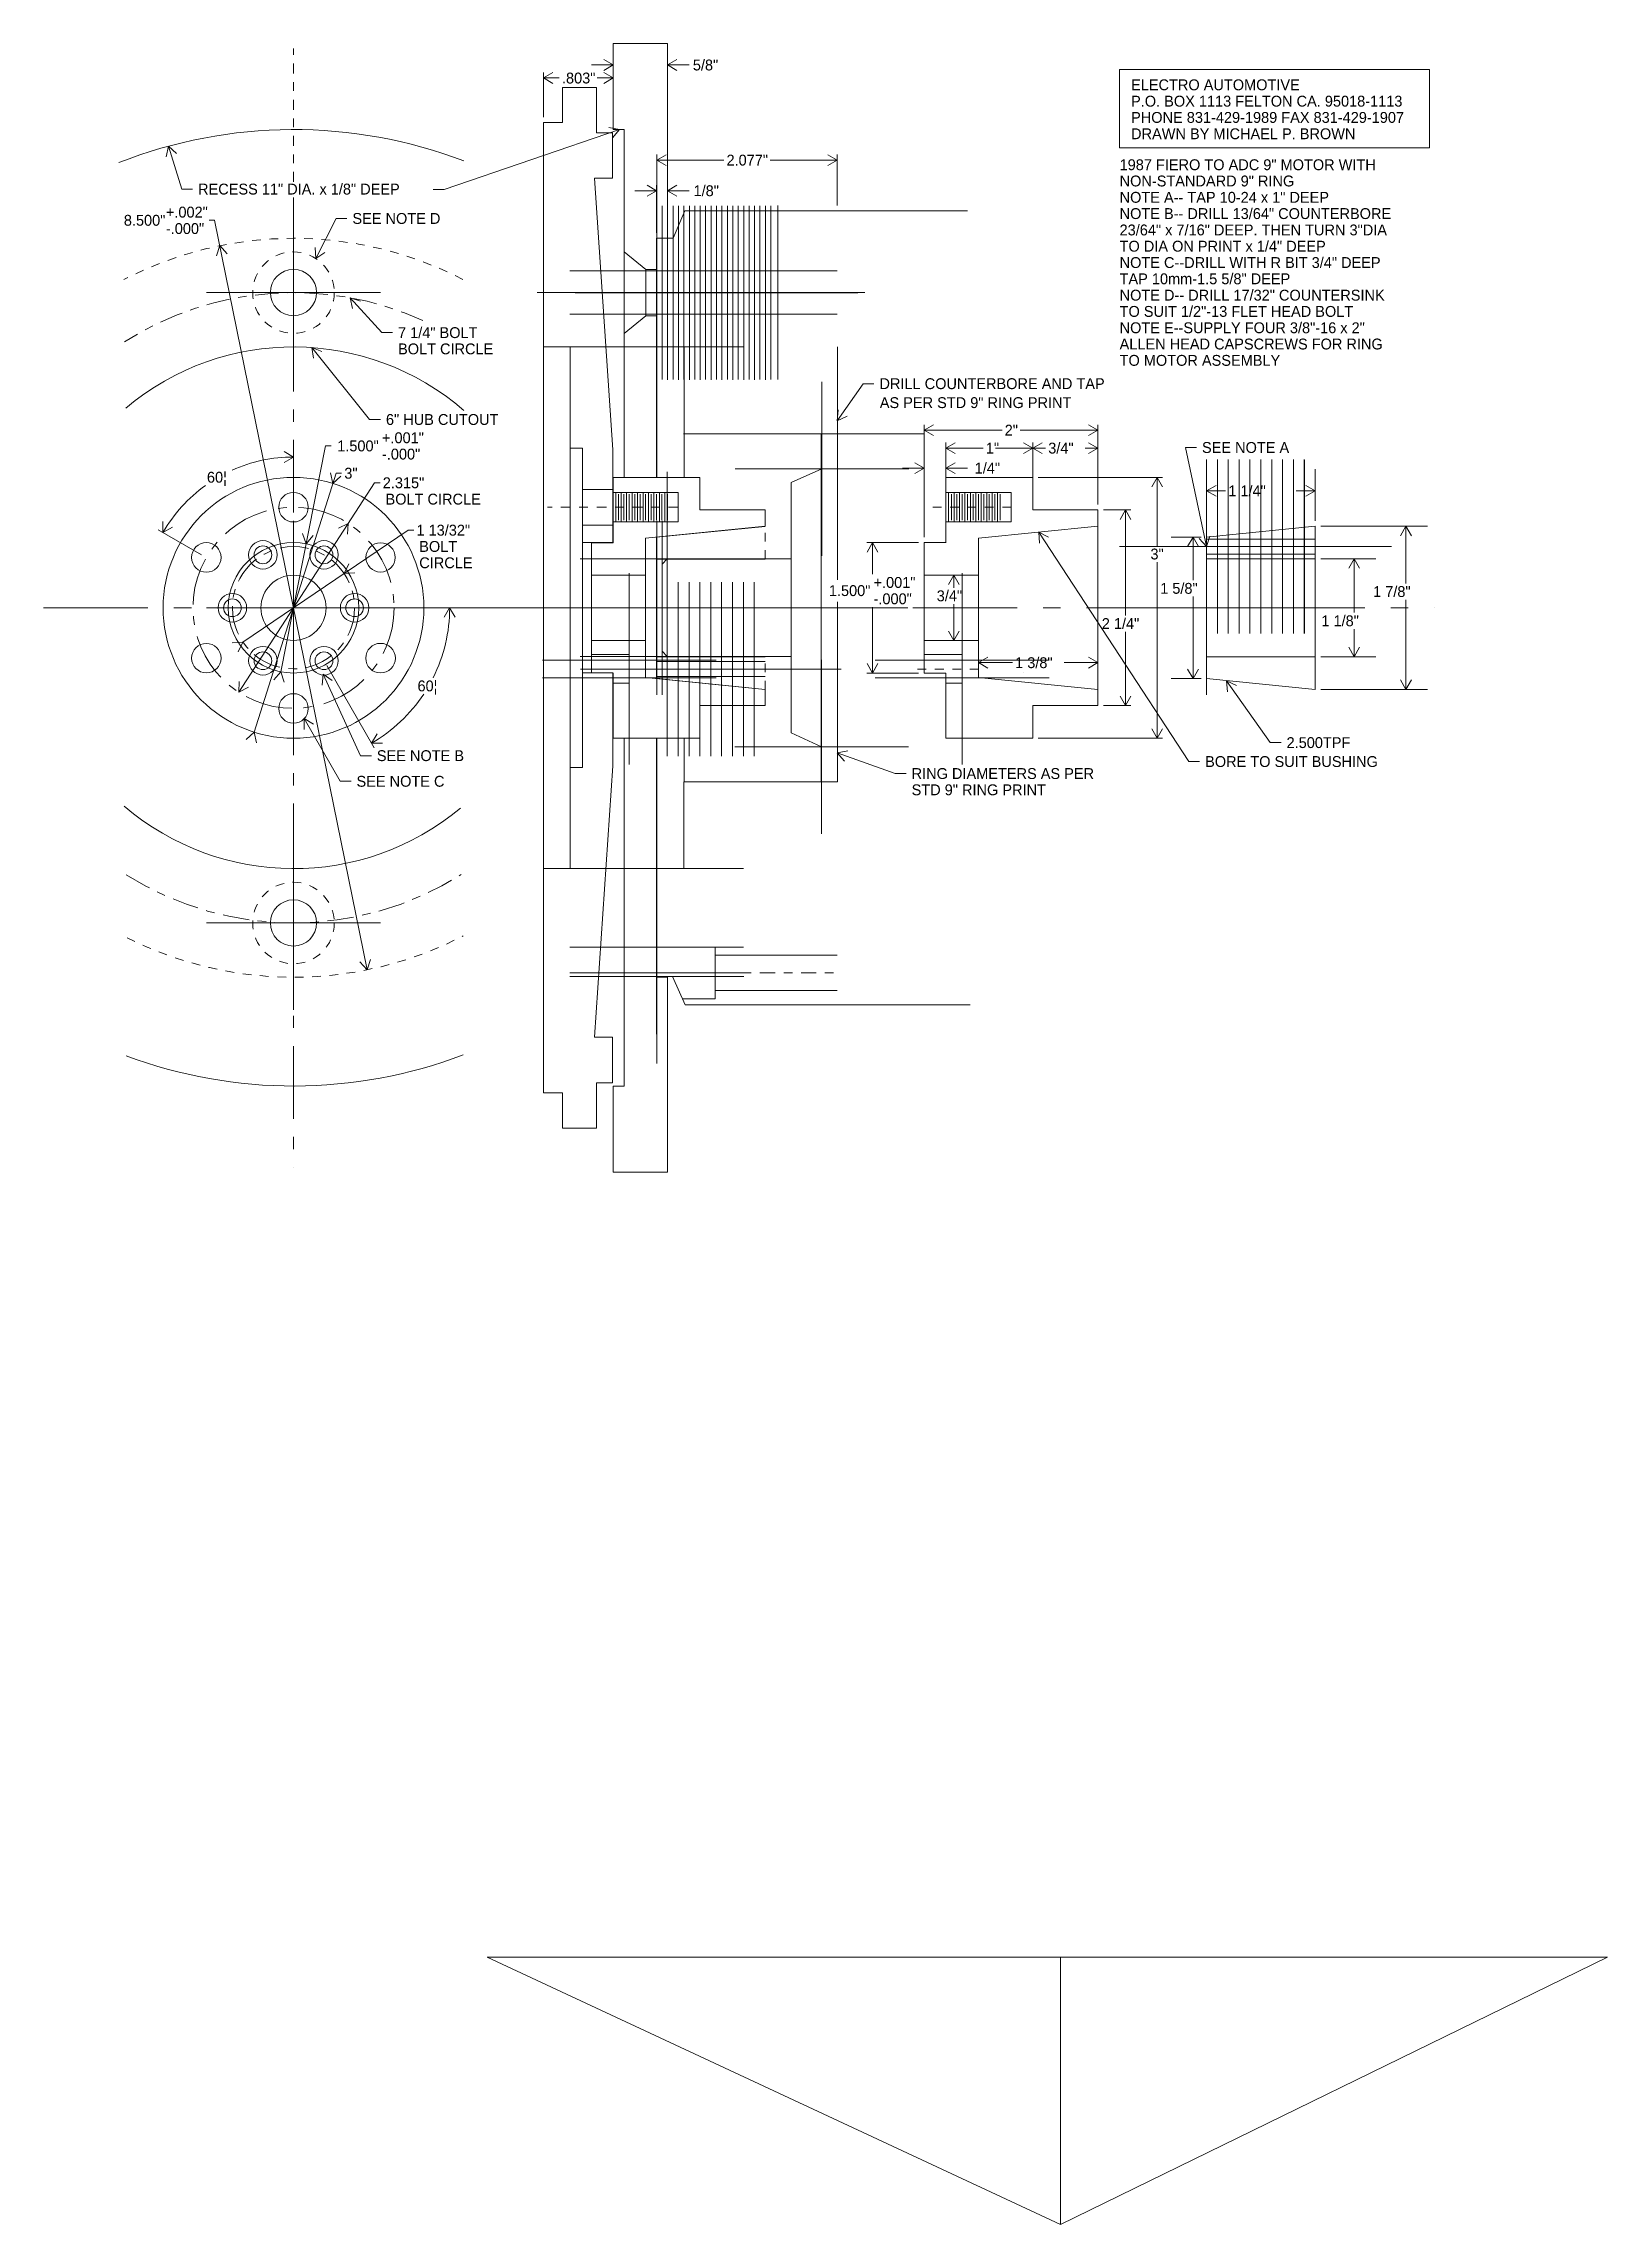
# Model space of a CAD drawing. Header units: inches. Extents: x 6.6 to 24.6, y -4.3 to 20.8.
import ezdxf

# ---------------------------------------------------------------- set-up
doc = ezdxf.new("R2010")
doc.units = ezdxf.units.IN
doc.header["$MEASUREMENT"] = 0
doc.header["$PDMODE"] = 2
doc.header["$PDSIZE"] = -2
doc.linetypes.add('GC   6', pattern=[0.5, 0.3, -0.075, 0.05, -0.075])
doc.linetypes.add('GC   9', pattern=[0.05, 0, -0.05])
for name, color, linetype in [('ADCMOTOR', 7, 'Continuous'), ('BUSHING', 7, 'Continuous'), ('CALCS', 7, 'Continuous'), ('CNTRLINE', 7, 'Continuous'), ('DIMEN', 7, 'Continuous'), ('HUB', 7, 'Continuous'), ('PARTS', 7, 'Continuous'), ('PLATE', 7, 'Continuous'), ('RING', 7, 'Continuous')]:
    doc.layers.add(name, color=color, linetype=linetype)
doc.styles.add('ENGINEER', font='ENGINEER.SHX', dxfattribs={"height": 0.2})

msp = doc.modelspace()

# ---------------------------------------------------------------- linework, layer by layer
at = {"layer": 'ADCMOTOR', "color": 93, "linetype": 'Continuous', "lineweight": 18}
for p, q in [((15.756, 18.894), (17.255, 18.894)), ((15.761, 16.329), (15.57, 16.329)), ((15.57, 16.329), (15.57, 12.329)), ((15.228, 15.769), (15.58, 15.928)), ((15.228, 14.329), (15.228, 15.769)), ((13.74, 14.829), (13.8, 14.893)), ((13.74, 14.329), (13.74, 14.829)), ((13.8, 14.893), (15.228, 14.893)), ((13.8, 14.33), (13.8, 14.893)), ((13.74, 14.329), (13.74, 13.829)), ((13.8, 14.33), (13.8, 13.768)), ((15.228, 14.329), (15.228, 12.889)), ((13.8, 13.768), (13.74, 13.829)), ((13.8, 13.768), (15.228, 13.768)), ((15.228, 12.889), (15.577, 12.73)), ((15.761, 12.329), (15.57, 12.329)), ((15.756, 9.764), (17.286, 9.764))]:
    msp.add_line(p, q, dxfattribs=at)
for p in [(15.761, 16.329), (15.58, 15.928), (13.8, 14.893), (13.74, 14.329), (13.74, 14.329), (13.74, 14.329), (13.8, 14.33), (15.228, 14.329), (15.228, 14.329), (15.228, 14.329), (15.57, 14.329), (15.57, 14.329), (13.8, 13.768), (15.577, 12.73)]:
    msp.add_point(p, dxfattribs=at)
at = {"layer": 'BUSHING', "color": 93, "linetype": 'Continuous', "lineweight": 18}
for p, q in [((20.006, 15.204), (20.006, 15.924)), ((21.256, 15.329), (21.256, 15.924)), ((20.006, 15.674), (20.115, 15.736)), ((20.006, 15.674), (20.115, 15.611)), ((20.006, 15.674), (20.225, 15.674)), ((21.038, 15.674), (21.256, 15.674)), ((21.256, 15.674), (21.148, 15.736)), ((21.256, 15.674), (21.148, 15.611)), ((13.677, 15.14), (14.927, 15.265)), ((13.677, 13.515), (13.677, 15.14)), ((19.944, 15.141), (19.6, 15.141)), ((19.85, 15.141), (19.787, 15.033)), ((19.85, 15.141), (19.912, 15.033)), ((19.85, 14.647), (19.85, 15.141)), ((20.006, 15.141), (21.256, 15.266)), ((20.006, 14.66), (20.006, 15.141)), ((20.006, 15.118), (21.256, 15.118)), ((21.256, 14.329), (21.256, 15.266)), ((21.319, 15.266), (22.549, 15.266)), ((22.299, 15.266), (22.237, 15.158)), ((22.299, 15.266), (22.362, 15.158)), ((22.299, 14.61), (22.299, 15.266)), ((13.679, 14.89), (14.927, 14.89)), ((20.006, 14.946), (21.256, 14.946)), ((20.006, 14.891), (21.256, 14.891)), ((21.319, 14.891), (21.954, 14.891)), ((21.704, 14.891), (21.641, 14.783)), ((21.704, 14.891), (21.766, 14.783)), ((21.704, 14.274), (21.704, 14.891)), ((19.85, 13.516), (19.85, 14.459)), ((20.006, 14.41), (20.006, 14.329)), ((20.006, 14.329), (20.006, 13.516)), ((21.256, 14.329), (21.256, 13.391)), ((22.299, 13.391), (22.299, 14.421)), ((21.704, 13.766), (21.704, 14.085)), ((21.704, 13.766), (21.641, 13.875)), ((21.704, 13.766), (21.766, 13.875)), ((13.677, 13.765), (14.927, 13.765)), ((13.677, 13.71), (14.927, 13.71)), ((19.85, 13.516), (19.787, 13.625)), ((19.85, 13.516), (19.912, 13.625)), ((20.009, 13.766), (21.256, 13.766)), ((21.319, 13.766), (21.954, 13.766)), ((13.677, 13.538), (14.927, 13.538)), ((13.677, 13.515), (14.927, 13.39)), ((19.944, 13.516), (19.6, 13.516)), ((20.006, 13.516), (21.256, 13.391)), ((20.236, 13.488), (20.35, 13.436)), ((20.236, 13.488), (20.248, 13.364)), ((20.236, 13.488), (20.739, 12.779)), ((21.319, 13.391), (22.549, 13.391)), ((22.299, 13.391), (22.237, 13.5)), ((22.299, 13.391), (22.362, 13.5)), ((20.739, 12.779), (20.864, 12.779))]:
    msp.add_line(p, q, dxfattribs=at)
at = {"layer": 'BUSHING', "color": 93, "linetype": 'GC   6', "lineweight": 18, "ltscale": 0.093752}
for p, q in [((14.927, 14.89), (14.927, 15.265)), ((14.927, 13.39), (14.927, 13.765))]:
    msp.add_line(p, q, dxfattribs=at)
at = {"layer": 'BUSHING', "color": 93, "linetype": 'GC   6', "lineweight": 18, "ltscale": 0.013675}
for p, q in [((20.13, 15.033), (20.13, 15.088)), ((20.38, 15.033), (20.38, 15.088)), ((20.63, 15.033), (20.63, 15.088)), ((20.88, 15.033), (20.88, 15.088)), ((21.13, 15.033), (21.13, 15.088)), ((20.13, 15.033), (20.13, 14.978)), ((20.38, 15.033), (20.38, 14.978)), ((20.63, 15.033), (20.63, 14.978)), ((20.88, 15.033), (20.88, 14.978)), ((21.13, 15.033), (21.13, 14.978)), ((13.801, 13.623), (13.801, 13.678)), ((13.801, 13.623), (13.801, 13.568)), ((14.051, 13.623), (14.051, 13.678)), ((14.051, 13.623), (14.051, 13.568)), ((14.301, 13.623), (14.301, 13.678)), ((14.301, 13.623), (14.301, 13.568)), ((14.551, 13.623), (14.551, 13.678)), ((14.551, 13.623), (14.551, 13.568)), ((14.801, 13.623), (14.801, 13.678)), ((14.801, 13.623), (14.801, 13.568))]:
    msp.add_line(p, q, dxfattribs=at)
at = {"layer": 'BUSHING', "color": 93, "linetype": 'GC   6', "lineweight": 18, "ltscale": 0.021596}
for p, q in [((20.255, 15.033), (20.255, 15.119)), ((20.505, 15.033), (20.505, 15.119)), ((20.755, 15.033), (20.755, 15.119)), ((21.005, 15.033), (21.005, 15.119)), ((20.255, 15.033), (20.255, 14.947)), ((20.505, 15.033), (20.505, 14.947)), ((20.755, 15.033), (20.755, 14.947)), ((21.005, 15.033), (21.005, 14.947)), ((13.926, 13.623), (13.926, 13.709)), ((14.176, 13.623), (14.176, 13.709)), ((14.426, 13.623), (14.426, 13.709)), ((14.676, 13.623), (14.676, 13.709))]:
    msp.add_line(p, q, dxfattribs=at)
at = {"layer": 'BUSHING', "color": 93, "linetype": 'GC   6', "lineweight": 18, "ltscale": 0.312785}
msp.add_line((20.005, 15.033), (21.256, 15.033), dxfattribs=at)
at = {"layer": 'BUSHING', "color": 93, "linetype": 'GC   6', "lineweight": 18, "ltscale": 0.03125}
msp.add_line((13.677, 13.623), (13.552, 13.623), dxfattribs=at)
at = {"layer": 'BUSHING', "color": 93, "linetype": 'GC   6', "lineweight": 18, "ltscale": 0.3125}
msp.add_line((14.927, 13.623), (13.677, 13.623), dxfattribs=at)
at = {"layer": 'BUSHING', "color": 93, "linetype": 'GC   6', "lineweight": 18, "ltscale": 0.021597}
for p, q in [((13.926, 13.623), (13.926, 13.537)), ((14.176, 13.623), (14.176, 13.537)), ((14.426, 13.623), (14.426, 13.537)), ((14.676, 13.623), (14.676, 13.537))]:
    msp.add_line(p, q, dxfattribs=at)
at = {"layer": 'BUSHING', "color": 93, "linetype": 'Continuous', "lineweight": 18}
for p in [(20.005, 15.033), (20.13, 15.033), (20.255, 15.033), (20.255, 15.033), (20.38, 15.033), (20.38, 15.033), (20.505, 15.033), (20.505, 15.033), (20.505, 15.033), (20.63, 15.033), (20.755, 15.033), (20.755, 15.033), (20.88, 15.033), (21.005, 15.033), (21.005, 15.033), (21.13, 15.033), (21.132, 15.032), (21.132, 15.032), (21.132, 15.032), (21.132, 15.032), (13.74, 14.329), (20.006, 14.329), (20.006, 14.329), (20.006, 14.329), (13.801, 13.623), (13.926, 13.623), (13.926, 13.623), (14.051, 13.623), (14.051, 13.623), (14.176, 13.623), (14.176, 13.623), (14.176, 13.623), (14.301, 13.623), (14.426, 13.623), (14.426, 13.623), (14.551, 13.623), (14.676, 13.623), (14.676, 13.623), (14.801, 13.623), (14.802, 13.624), (14.802, 13.624), (14.802, 13.624), (14.802, 13.624)]:
    msp.add_point(p, dxfattribs=at)
at = {"layer": 'CALCS', "color": 93, "linetype": 'Continuous', "lineweight": 18}
for p, q in [((11.73, -1.189), (24.618, -1.189)), ((11.73, -1.189), (18.325, -4.263)), ((18.325, -4.263), (18.325, -1.189)), ((18.325, -4.263), (24.618, -1.189))]:
    msp.add_line(p, q, dxfattribs=at)
at = {"layer": 'CNTRLINE', "color": 93, "linetype": 'GC   6', "lineweight": 18, "ltscale": 0.384051}
msp.add_line((9.5, 19.227), (9.5, 20.763), dxfattribs=at)
at = {"layer": 'CNTRLINE', "color": 93, "linetype": 'GC   6', "lineweight": 18, "ltscale": 2.788456}
msp.add_line((9.5, 19.048), (9.5, 7.894), dxfattribs=at)
at = {"layer": 'CNTRLINE', "color": 93, "linetype": 'GC   6', "lineweight": 18, "ltscale": 3.999999}
msp.add_line((6.625, 14.329), (22.625, 14.329), dxfattribs=at)
at = {"layer": 'CNTRLINE', "color": 93, "linetype": 'Continuous', "lineweight": 18}
msp.add_point((9.5, 14.329), dxfattribs=at)
at = {"layer": 'DIMEN', "color": 93, "linetype": 'Continuous', "lineweight": 18}
for p, q in [((13.178, 20.572), (12.928, 20.572)), ((13.178, 20.572), (13.07, 20.634)), ((13.178, 20.572), (13.07, 20.509)), ((13.178, 20.754), (13.178, 20.509)), ((13.803, 20.754), (13.803, 20.509)), ((13.803, 20.572), (13.911, 20.634)), ((13.803, 20.572), (13.911, 20.509)), ((13.803, 20.572), (14.053, 20.572)), ((12.375, 20.422), (12.483, 20.485)), ((12.375, 19.972), (12.375, 20.485)), ((12.375, 20.422), (12.483, 20.36)), ((12.375, 20.422), (12.558, 20.422)), ((12.995, 20.422), (13.178, 20.422)), ((13.178, 20.422), (13.07, 20.485)), ((13.178, 20.422), (13.07, 20.36)), ((13.178, 19.99), (13.178, 20.485)), ((19.004, 20.518), (22.571, 20.518)), ((19.004, 19.618), (19.004, 20.518)), ((22.571, 20.518), (22.571, 19.618)), ((13.252, 19.829), (11.232, 19.139)), ((13.252, 19.829), (13.129, 19.853)), ((13.252, 19.829), (13.169, 19.735)), ((8.063, 19.638), (8.035, 19.516)), ((8.063, 19.638), (8.154, 19.553)), ((8.063, 19.638), (8.214, 19.145)), ((22.571, 19.618), (19.004, 19.618)), ((13.68, 18.642), (13.68, 19.541)), ((13.68, 19.478), (13.788, 19.54)), ((13.68, 19.478), (13.788, 19.415)), ((13.68, 19.478), (14.451, 19.478)), ((14.985, 19.478), (15.756, 19.478)), ((15.756, 19.478), (15.648, 19.54)), ((15.756, 19.478), (15.648, 19.415)), ((15.756, 18.957), (15.756, 19.541)), ((8.214, 19.145), (8.339, 19.145)), ((11.232, 19.139), (11.107, 19.139)), ((13.678, 19.126), (13.428, 19.126)), ((13.678, 19.126), (13.57, 19.188)), ((13.678, 19.126), (13.57, 19.063)), ((13.678, 18.642), (13.678, 19.189)), ((13.803, 18.642), (13.803, 19.189)), ((13.803, 19.126), (13.911, 19.188)), ((13.803, 19.126), (13.911, 19.063)), ((13.803, 19.126), (14.053, 19.126)), ((8.593, 18.786), (8.53, 18.786)), ((10.347, 10.164), (8.593, 18.786)), ((9.756, 18.346), (9.99, 18.807)), ((9.99, 18.807), (10.115, 18.807)), ((8.652, 18.494), (8.613, 18.375)), ((8.652, 18.494), (8.735, 18.4)), ((9.756, 18.346), (9.749, 18.471)), ((9.756, 18.346), (9.861, 18.414)), ((10.153, 17.894), (10.272, 17.856)), ((10.153, 17.894), (10.18, 17.772)), ((10.153, 17.894), (10.515, 17.494)), ((9.712, 17.321), (9.828, 17.276)), ((9.712, 17.321), (9.731, 17.198)), ((9.712, 17.321), (10.376, 16.495)), ((10.515, 17.494), (10.64, 17.494)), ((15.756, 16.479), (16.054, 16.906)), ((16.054, 16.906), (16.179, 16.906)), ((15.756, 16.479), (15.767, 16.604)), ((10.376, 16.495), (10.501, 16.495)), ((15.756, 16.479), (15.87, 16.532)), ((15.761, 14.649), (15.761, 16.329)), ((16.756, 15.14), (16.756, 16.435)), ((16.756, 16.372), (16.865, 16.434)), ((16.756, 16.372), (16.865, 16.309)), ((16.756, 16.372), (17.652, 16.372)), ((17.861, 16.372), (18.756, 16.372)), ((18.756, 16.372), (18.648, 16.434)), ((18.756, 16.372), (18.648, 16.309)), ((18.756, 15.517), (18.756, 16.435)), ((9.354, 13.593), (9.869, 16.191)), ((9.5, 16.063), (9.392, 16.125)), ((9.5, 16.063), (9.392, 16)), ((9.5, 15.549), (9.5, 16.126)), ((9.869, 16.191), (9.932, 16.191)), ((17.006, 15.892), (17.006, 16.229)), ((17.006, 16.166), (17.115, 16.228)), ((17.006, 16.166), (17.115, 16.103)), ((17.006, 16.166), (17.434, 16.166)), ((17.579, 16.166), (18.006, 16.166)), ((18.006, 16.166), (17.898, 16.228)), ((18.006, 16.166), (17.898, 16.103)), ((18.006, 15.892), (18.006, 16.229)), ((18.006, 15.517), (18.006, 16.229)), ((18.006, 16.166), (18.115, 16.228)), ((18.006, 16.166), (18.115, 16.103)), ((18.006, 16.166), (18.153, 16.166)), ((18.61, 16.166), (18.756, 16.166)), ((18.756, 16.166), (18.648, 16.228)), ((18.756, 16.166), (18.648, 16.103)), ((18.756, 15.517), (18.756, 16.229)), ((20.005, 15.033), (19.765, 16.173)), ((19.765, 16.173), (19.89, 16.173)), ((9.047, 12.899), (9.99, 15.877)), ((9.953, 15.759), (9.926, 15.881)), ((9.953, 15.759), (10.045, 15.843)), ((9.99, 15.877), (10.053, 15.877)), ((16.756, 15.936), (16.506, 15.936)), ((16.756, 15.936), (16.648, 15.998)), ((16.756, 15.936), (16.648, 15.873)), ((16.756, 15.14), (16.756, 15.999)), ((17.006, 15.14), (17.006, 15.999)), ((17.006, 15.936), (17.115, 15.998)), ((17.006, 15.936), (17.115, 15.873)), ((17.006, 15.936), (17.256, 15.936)), ((18.069, 15.829), (19.5, 15.829)), ((19.437, 15.829), (19.374, 15.721)), ((19.437, 15.829), (19.499, 15.721)), ((19.437, 15.042), (19.437, 15.829)), ((8.87, 13.358), (10.433, 15.766)), ((10.433, 15.766), (10.496, 15.766)), ((7.998, 15.196), (7.998, 15.321)), ((10.13, 15.3), (10.018, 15.243)), ((10.13, 15.3), (10.123, 15.175)), ((18.819, 15.454), (19.135, 15.454)), ((19.072, 15.454), (19.01, 15.346)), ((19.072, 15.454), (19.135, 15.346)), ((19.072, 14.242), (19.072, 15.454)), ((8.443, 14.939), (7.944, 15.227)), ((7.998, 15.196), (8.107, 15.258)), ((8.917, 13.935), (10.821, 15.222)), ((9.646, 15.065), (9.605, 15.183)), ((9.646, 15.065), (9.728, 15.159)), ((10.821, 15.222), (10.884, 15.222)), ((16.693, 15.079), (16.098, 15.079)), ((16.161, 15.079), (16.099, 14.97)), ((16.161, 15.079), (16.224, 14.97)), ((16.161, 14.716), (16.161, 15.079)), ((18.075, 15.198), (18.187, 15.142)), ((18.075, 15.198), (18.082, 15.073)), ((18.075, 15.198), (19.801, 12.56)), ((20.005, 15.033), (19.922, 15.126)), ((20.005, 15.033), (20.044, 15.152)), ((10.082, 14.723), (10.137, 14.835)), ((19.437, 12.829), (19.437, 14.854)), ((10.082, 14.723), (10.207, 14.731)), ((17.098, 14.704), (17.035, 14.596)), ((17.318, 14.704), (17.035, 14.704)), ((17.098, 14.704), (17.16, 14.596)), ((17.098, 14.56), (17.098, 14.704)), ((10.266, 14.329), (11.359, 14.329)), ((11.296, 14.329), (11.234, 14.221)), ((11.296, 14.329), (11.359, 14.221)), ((15.761, 14.399), (15.761, 12.329)), ((16.161, 13.579), (16.161, 14.338)), ((17.098, 13.954), (17.098, 14.372)), ((17.098, 13.954), (17.035, 14.062)), ((17.098, 13.954), (17.16, 14.062)), ((19.072, 13.204), (19.072, 14.054)), ((8.917, 13.935), (8.793, 13.926)), ((8.917, 13.935), (8.863, 13.823)), ((17.318, 13.954), (17.035, 13.954)), ((9.354, 13.593), (9.272, 13.499)), ((9.354, 13.593), (9.394, 13.475)), ((9.842, 13.565), (9.83, 13.44)), ((9.842, 13.565), (9.944, 13.492)), ((9.842, 13.565), (10.271, 12.628)), ((9.883, 13.665), (10.43, 12.718)), ((16.693, 13.579), (16.098, 13.579)), ((16.161, 13.579), (16.099, 13.687)), ((16.161, 13.579), (16.224, 13.687)), ((17.381, 13.588), (17.381, 13.761)), ((17.381, 13.698), (17.49, 13.76)), ((17.381, 13.698), (17.49, 13.635)), ((17.381, 13.698), (17.771, 13.698)), ((17.903, 13.581), (17.903, 13.581)), ((18.367, 13.698), (18.756, 13.698)), ((18.756, 13.698), (18.648, 13.76)), ((18.756, 13.698), (18.648, 13.635)), ((18.756, 13.454), (18.756, 13.761)), ((8.87, 13.358), (8.876, 13.483)), ((8.87, 13.358), (8.981, 13.415)), ((19.072, 13.204), (19.01, 13.312)), ((19.072, 13.204), (19.135, 13.312)), ((9.623, 13.055), (9.731, 12.992)), ((9.623, 13.055), (9.623, 12.93)), ((9.623, 13.055), (10.037, 12.334)), ((18.819, 13.204), (19.135, 13.204)), ((9.047, 12.899), (8.954, 12.815)), ((9.047, 12.899), (9.074, 12.777)), ((10.398, 12.773), (10.461, 12.881)), ((18.069, 12.829), (19.5, 12.829)), ((19.437, 12.829), (19.374, 12.937)), ((19.437, 12.829), (19.499, 12.937)), ((10.271, 12.628), (10.396, 12.628)), ((10.398, 12.773), (10.523, 12.773)), ((15.756, 12.66), (15.879, 12.683)), ((15.756, 12.66), (15.838, 12.565)), ((15.756, 12.66), (16.424, 12.423)), ((19.801, 12.56), (19.926, 12.56)), ((10.037, 12.334), (10.162, 12.334)), ((16.424, 12.423), (16.549, 12.423)), ((10.347, 10.164), (10.264, 10.258)), ((10.347, 10.164), (10.387, 10.283))]:
    msp.add_line(p, q, dxfattribs=at)
for radius, start, end in [(1.734, 90, 114.0591), (1.734, 125.7399, 150.0001), (1.797, 333.4137, 0.0008), (1.797, 300.0003, 326.4655)]:
    msp.add_arc((9.5, 14.329), radius, start, end, dxfattribs=at)
at = {"layer": 'HUB', "color": 93, "linetype": 'Continuous', "lineweight": 18}
for p, q in [((13.177, 15.829), (14.177, 15.829)), ((13.177, 15.077), (13.177, 15.829)), ((14.177, 15.454), (14.177, 15.829)), ((17.006, 15.829), (18.006, 15.829)), ((17.006, 15.077), (17.006, 15.829)), ((18.006, 15.454), (18.006, 15.829)), ((13.177, 15.656), (13.927, 15.656)), ((13.208, 15.656), (13.208, 15.317)), ((13.239, 15.636), (13.239, 15.336)), ((13.271, 15.656), (13.271, 15.317)), ((13.302, 15.636), (13.302, 15.336)), ((13.333, 15.656), (13.333, 15.317)), ((13.364, 15.636), (13.364, 15.336)), ((13.396, 15.656), (13.396, 15.317)), ((13.427, 15.636), (13.427, 15.336)), ((13.459, 15.656), (13.459, 15.317)), ((13.489, 15.636), (13.489, 15.336)), ((13.522, 15.656), (13.522, 15.317)), ((13.552, 15.636), (13.552, 15.336)), ((13.584, 15.656), (13.584, 15.317)), ((13.614, 15.636), (13.614, 15.336)), ((13.647, 15.656), (13.647, 15.317)), ((13.677, 15.636), (13.677, 15.336)), ((13.71, 15.656), (13.71, 15.317)), ((13.739, 15.636), (13.739, 15.336)), ((13.773, 15.656), (13.773, 15.317)), ((13.802, 15.636), (13.802, 15.336)), ((13.927, 15.656), (13.927, 15.317)), ((17.006, 15.656), (17.756, 15.656)), ((17.037, 15.656), (17.037, 15.317)), ((17.069, 15.636), (17.069, 15.336)), ((17.1, 15.656), (17.1, 15.317)), ((17.131, 15.636), (17.131, 15.336)), ((17.163, 15.656), (17.163, 15.317)), ((17.194, 15.636), (17.194, 15.336)), ((17.226, 15.656), (17.226, 15.317)), ((17.256, 15.636), (17.256, 15.336)), ((17.288, 15.656), (17.288, 15.317)), ((17.319, 15.636), (17.319, 15.336)), ((17.351, 15.656), (17.351, 15.317)), ((17.381, 15.636), (17.381, 15.336)), ((17.414, 15.656), (17.414, 15.317)), ((17.444, 15.636), (17.444, 15.336)), ((17.477, 15.656), (17.477, 15.317)), ((17.506, 15.636), (17.506, 15.336)), ((17.539, 15.656), (17.539, 15.317)), ((17.569, 15.636), (17.569, 15.336)), ((17.602, 15.656), (17.602, 15.317)), ((17.631, 15.636), (17.631, 15.336)), ((17.756, 15.656), (17.756, 15.317)), ((13.927, 15.317), (13.177, 15.317)), ((14.177, 15.454), (14.927, 15.454)), ((14.927, 15.266), (14.927, 15.454)), ((17.756, 15.317), (17.007, 15.317)), ((18.006, 15.454), (18.756, 15.454)), ((18.756, 15.266), (18.756, 15.454)), ((13.177, 15.077), (12.927, 15.077)), ((12.927, 15.077), (12.927, 13.581)), ((13.552, 15.129), (14.927, 15.266)), ((13.552, 15.129), (13.552, 13.525)), ((16.756, 15.079), (17.006, 15.079)), ((16.756, 15.079), (16.756, 13.579)), ((17.381, 15.129), (18.756, 15.266)), ((17.381, 15.129), (17.381, 13.525)), ((18.756, 15.266), (18.756, 13.391)), ((12.927, 14.704), (13.552, 14.704)), ((16.756, 14.704), (17.381, 14.704)), ((12.927, 13.954), (13.552, 13.954)), ((16.756, 13.954), (17.381, 13.954)), ((13.364, 13.79), (12.927, 13.79)), ((12.927, 13.581), (13.174, 13.581)), ((13.177, 13.581), (13.177, 12.829)), ((13.364, 13.791), (13.364, 13.463)), ((13.364, 13.728), (13.552, 13.728)), ((17.194, 13.79), (16.756, 13.79)), ((16.756, 13.579), (17.006, 13.579)), ((17.006, 13.579), (17.006, 12.829)), ((17.194, 13.791), (17.194, 13.463)), ((17.194, 13.728), (17.381, 13.728)), ((13.177, 13.462), (13.364, 13.462)), ((13.364, 13.525), (13.587, 13.525)), ((13.587, 13.525), (14.927, 13.391)), ((14.927, 13.391), (14.927, 13.204)), ((17.006, 13.462), (17.194, 13.462)), ((17.194, 13.525), (17.417, 13.525)), ((17.417, 13.525), (18.756, 13.391)), ((18.756, 13.391), (18.756, 13.204)), ((14.177, 13.204), (14.177, 12.829)), ((14.927, 13.204), (14.178, 13.204)), ((18.006, 13.204), (18.006, 12.829)), ((18.756, 13.204), (18.008, 13.204)), ((14.177, 12.829), (13.177, 12.829)), ((18.006, 12.829), (17.006, 12.829))]:
    msp.add_line(p, q, dxfattribs=at)
at = {"layer": 'HUB', "color": 93, "linetype": 'GC   6', "lineweight": 18, "ltscale": 0.376281}
msp.add_line((13.927, 15.486), (12.422, 15.486), dxfattribs=at)
at = {"layer": 'HUB', "color": 93, "linetype": 'GC   6', "lineweight": 18, "ltscale": 0.237738}
msp.add_line((17.756, 15.486), (16.805, 15.486), dxfattribs=at)
at = {"layer": 'HUB', "color": 93, "linetype": 'GC   6', "lineweight": 18, "ltscale": 0.179917}
for p, q in [((13.552, 13.623), (12.832, 13.623)), ((17.381, 13.623), (16.662, 13.623))]:
    msp.add_line(p, q, dxfattribs=at)
at = {"layer": 'HUB', "color": 93, "linetype": 'Continuous', "lineweight": 18}
for centre, radius in [((9.5, 14.329), 1.5), ((9.5, 15.486), 0.17), ((8.497, 14.908), 0.17), ((9.5, 14.329), 0.75), ((9.148, 14.938), 0.164), ((9.851, 14.938), 0.164), ((10.502, 14.908), 0.169), ((9.148, 14.938), 0.102), ((9.851, 14.938), 0.102), ((9.5, 14.329), 0.375), ((8.797, 14.329), 0.164), ((8.797, 14.329), 0.102), ((10.203, 14.329), 0.164), ((10.203, 14.329), 0.102), ((8.497, 13.75), 0.169), ((9.148, 13.72), 0.164), ((9.148, 13.72), 0.102), ((9.851, 13.72), 0.164), ((9.851, 13.72), 0.102), ((10.502, 13.75), 0.17), ((9.5, 13.171), 0.17)]:
    msp.add_circle(centre, radius, dxfattribs=at)
at = {"layer": 'HUB', "color": 93, "linetype": 'GC   6', "lineweight": 18, "ltscale": 1.818196}
msp.add_circle((9.5, 14.329), 1.157, dxfattribs=at)
at = {"layer": 'HUB', "color": 93, "linetype": 'GC   6', "lineweight": 18, "ltscale": 1.104271}
msp.add_circle((9.5, 14.329), 0.703, dxfattribs=at)
at = {"layer": 'HUB', "color": 93, "linetype": 'Continuous', "lineweight": 18}
for p in [(20.006, 14.329), (13.364, 13.728), (17.194, 13.728), (13.364, 13.525), (17.194, 13.525)]:
    msp.add_point(p, dxfattribs=at)
at = {"layer": 'PARTS', "color": 93, "linetype": 'Continuous', "lineweight": 18}
for p, q in [((12.597, 20.314), (12.987, 20.314)), ((12.597, 19.909), (12.597, 20.314)), ((12.987, 19.791), (12.987, 20.314)), ((12.375, 19.909), (12.375, 8.749)), ((12.375, 19.909), (12.597, 19.909)), ((13.169, 19.791), (12.987, 19.791)), ((13.169, 19.269), (13.169, 19.791)), ((13.169, 19.269), (12.964, 19.269)), ((12.964, 19.269), (13.175, 16.146)), ((12.682, 17.329), (12.375, 17.329)), ((12.682, 17.329), (12.682, 11.329)), ((12.825, 16.164), (12.682, 16.164)), ((12.825, 16.164), (12.825, 12.494)), ((13.175, 15.078), (13.175, 16.146)), ((13.175, 15.691), (12.825, 15.691)), ((13.175, 15.281), (12.825, 15.281)), ((13.175, 15.078), (12.825, 15.078)), ((13.175, 13.58), (12.825, 13.58)), ((13.175, 13.58), (13.175, 12.511)), ((12.825, 12.494), (12.682, 12.494)), ((12.964, 9.389), (13.175, 12.511)), ((12.682, 11.329), (12.375, 11.329)), ((13.169, 9.389), (12.964, 9.389)), ((13.169, 9.389), (13.169, 8.867)), ((13.169, 8.867), (12.987, 8.867)), ((12.987, 8.867), (12.987, 8.344)), ((12.375, 8.749), (12.597, 8.749)), ((12.597, 8.749), (12.597, 8.344)), ((12.987, 8.344), (12.597, 8.344))]:
    msp.add_line(p, q, dxfattribs=at)
msp.add_point((12.375, 14.329), dxfattribs=at)
at = {"layer": 'PLATE', "color": 93, "linetype": 'Continuous', "lineweight": 18}
for p, q in [((13.803, 20.817), (13.178, 20.817)), ((13.178, 19.829), (13.178, 20.817)), ((13.803, 18.579), (13.803, 20.817)), ((13.178, 19.829), (13.303, 19.829)), ((13.303, 19.829), (13.303, 17.329)), ((13.803, 18.579), (13.678, 18.579)), ((13.678, 18.579), (13.678, 17.329)), ((13.303, 18.422), (13.554, 18.219)), ((13.303, 18.422), (13.303, 17.485)), ((13.554, 17.688), (13.554, 18.219)), ((13.678, 18.219), (13.554, 18.219)), ((13.554, 17.688), (13.303, 17.485)), ((13.678, 17.688), (13.554, 17.688)), ((13.303, 17.329), (13.678, 17.329)), ((13.303, 15.829), (13.303, 17.329)), ((13.678, 15.831), (13.678, 17.329)), ((13.303, 12.829), (13.303, 11.329)), ((13.678, 12.834), (13.678, 11.329)), ((13.303, 8.829), (13.303, 11.329)), ((13.303, 11.329), (13.678, 11.329)), ((13.678, 10.079), (13.678, 11.329)), ((13.803, 10.079), (13.678, 10.079)), ((13.803, 10.079), (13.803, 7.84)), ((13.178, 8.829), (13.303, 8.829)), ((13.178, 8.829), (13.178, 7.84)), ((13.803, 7.84), (13.178, 7.84))]:
    msp.add_line(p, q, dxfattribs=at)
at = {"layer": 'PLATE', "color": 93, "linetype": 'GC   9', "lineweight": 18, "ltscale": 0.735921}
msp.add_circle((9.5, 17.954), 0.469, dxfattribs=at)
at = {"layer": 'PLATE', "color": 93, "linetype": 'Continuous', "lineweight": 18}
for centre in [(9.5, 17.954), (9.5, 10.704)]:
    msp.add_circle(centre, 0.266, dxfattribs=at)
at = {"layer": 'PLATE', "color": 93, "linetype": 'GC   9', "lineweight": 18, "ltscale": 0.735918}
msp.add_circle((9.5, 10.704), 0.469, dxfattribs=at)
at = {"layer": 'PLATE', "color": 93, "linetype": 'Continuous', "lineweight": 18}
for radius, start, end in [(5.5, 69.1098, 111.434), (3, 49.1896, 130.0254), (3, 229.5129, 309.803), (5.5, 249.4919, 290.8082)]:
    msp.add_arc((9.5, 14.329), radius, start, end, dxfattribs=at)
at = {"layer": 'PLATE', "color": 93, "linetype": 'GC   9', "lineweight": 18, "ltscale": 1.013487}
msp.add_arc((9.5, 14.329), 4.25, 62.7102, 117.3629, dxfattribs=at)
at = {"layer": 'PLATE', "color": 93, "linetype": 'GC   6', "lineweight": 18, "ltscale": 0.896171}
msp.add_arc((9.5, 14.329), 3.625, 65.7504, 122.4092, dxfattribs=at)
at = {"layer": 'PLATE', "color": 93, "linetype": 'GC   6', "lineweight": 18, "ltscale": 1.015738}
msp.add_arc((9.5, 14.329), 3.625, 237.948, 302.1659, dxfattribs=at)
at = {"layer": 'PLATE', "color": 93, "linetype": 'GC   9', "lineweight": 18, "ltscale": 1.004065}
msp.add_arc((9.5, 14.329), 4.25, 243.2228, 297.3675, dxfattribs=at)
at = {"layer": 'PLATE', "color": 93, "linetype": 'Continuous', "lineweight": 18}
for p in [(9.5, 17.954), (13.303, 17.954), (9.5, 14.329), (9.5, 14.329), (9.5, 14.329), (9.5, 10.704)]:
    msp.add_point(p, dxfattribs=at)
at = {"layer": 'RING', "color": 93, "linetype": 'Continuous', "lineweight": 18}
for p, q in [((13.867, 18.579), (14.004, 18.894)), ((14.004, 18.894), (15.756, 18.894)), ((13.68, 18.579), (13.867, 18.579)), ((13.68, 15.829), (13.68, 18.579)), ((13.679, 18.204), (15.756, 18.204)), ((13.742, 17.953), (13.742, 18.204)), ((13.805, 17.953), (13.805, 18.164)), ((13.867, 17.953), (13.867, 18.204)), ((13.93, 17.953), (13.93, 18.164)), ((13.992, 17.953), (13.992, 18.204)), ((14.055, 17.953), (14.055, 18.164)), ((14.117, 17.953), (14.117, 18.204)), ((14.18, 17.953), (14.18, 18.164)), ((14.242, 17.953), (14.242, 18.204)), ((14.305, 17.953), (14.305, 18.164)), ((14.367, 17.953), (14.367, 18.204)), ((14.43, 17.953), (14.43, 18.164)), ((14.492, 17.953), (14.492, 18.204)), ((14.555, 17.953), (14.555, 18.164)), ((14.617, 17.953), (14.617, 18.204)), ((14.68, 17.953), (14.68, 18.164)), ((14.742, 17.953), (14.742, 18.204)), ((14.805, 17.953), (14.805, 18.164)), ((14.867, 17.953), (14.867, 18.204)), ((14.93, 17.953), (14.93, 18.164)), ((14.992, 17.953), (14.992, 18.204)), ((15.073, 18.204), (15.073, 17.704)), ((13.742, 17.953), (13.742, 17.711)), ((13.805, 17.952), (13.805, 17.741)), ((13.867, 17.953), (13.867, 17.711)), ((13.93, 17.952), (13.93, 17.741)), ((13.992, 17.953), (13.992, 17.711)), ((14.055, 17.952), (14.055, 17.741)), ((14.117, 17.953), (14.117, 17.711)), ((14.18, 17.952), (14.18, 17.741)), ((14.242, 17.953), (14.242, 17.711)), ((14.305, 17.952), (14.305, 17.741)), ((14.367, 17.953), (14.367, 17.711)), ((14.43, 17.952), (14.43, 17.741)), ((14.492, 17.953), (14.492, 17.711)), ((14.555, 17.952), (14.555, 17.741)), ((14.617, 17.953), (14.617, 17.711)), ((14.68, 17.952), (14.68, 17.741)), ((14.742, 17.953), (14.742, 17.711)), ((14.805, 17.952), (14.805, 17.741)), ((14.867, 17.953), (14.867, 17.711)), ((14.93, 17.952), (14.93, 17.741)), ((14.992, 17.953), (14.992, 17.711)), ((13.679, 17.704), (15.756, 17.704)), ((13.682, 17.329), (13.994, 17.329)), ((13.994, 17.329), (13.994, 16.329)), ((13.987, 16.329), (15.57, 16.329)), ((13.994, 15.829), (13.994, 16.329)), ((13.68, 12.829), (13.68, 10.079)), ((13.994, 12.829), (13.994, 12.329)), ((13.992, 11.329), (13.992, 12.329)), ((13.992, 12.329), (15.57, 12.329)), ((13.679, 11.329), (13.992, 11.329)), ((14.352, 10.426), (13.678, 10.426)), ((14.351, 10.332), (15.756, 10.332)), ((14.352, 9.832), (14.352, 10.426)), ((13.68, 10.087), (13.862, 10.087)), ((13.862, 10.087), (14.005, 9.764)), ((13.977, 9.832), (14.352, 9.832)), ((14.351, 9.926), (15.756, 9.926)), ((14.005, 9.764), (15.756, 9.764))]:
    msp.add_line(p, q, dxfattribs=at)
at = {"layer": 'RING', "color": 93, "linetype": 'GC   6', "lineweight": 18, "ltscale": 0.471985}
msp.add_line((15.073, 17.954), (13.185, 17.954), dxfattribs=at)
at = {"layer": 'RING', "color": 93, "linetype": 'GC   6', "lineweight": 18, "ltscale": 0.577095}
msp.add_line((13.448, 10.129), (15.756, 10.129), dxfattribs=at)
at = {"layer": 'RING', "color": 93, "linetype": 'Continuous', "lineweight": 18}
for p in [(13.679, 18.204), (13.68, 17.954), (13.68, 17.954), (13.68, 17.954), (13.742, 17.953), (13.742, 17.953), (13.805, 17.953), (13.805, 17.952), (13.867, 17.953), (13.867, 17.953), (13.867, 17.953), (13.93, 17.953), (13.93, 17.953), (13.93, 17.952), (13.992, 17.953), (13.992, 17.953), (13.992, 17.953), (14.055, 17.953), (14.055, 17.953), (14.055, 17.952), (14.117, 17.953), (14.117, 17.953), (14.117, 17.953), (14.18, 17.953), (14.18, 17.953), (14.18, 17.952), (14.242, 17.953), (14.242, 17.953), (14.242, 17.953), (14.305, 17.953), (14.305, 17.953), (14.305, 17.952), (14.367, 17.953), (14.367, 17.953), (14.367, 17.953), (14.43, 17.953), (14.43, 17.953), (14.43, 17.952), (14.492, 17.953), (14.492, 17.953), (14.492, 17.953), (14.555, 17.953), (14.555, 17.953), (14.555, 17.952), (14.617, 17.953), (14.617, 17.953), (14.617, 17.953), (14.68, 17.953), (14.68, 17.953), (14.68, 17.952), (14.742, 17.953), (14.742, 17.953), (14.742, 17.953), (14.805, 17.953), (14.805, 17.953), (14.805, 17.952), (14.867, 17.953), (14.867, 17.953), (14.867, 17.953), (14.93, 17.953), (14.93, 17.953), (14.93, 17.952), (14.992, 17.953), (14.992, 17.953), (14.992, 17.953), (15.073, 17.954), (13.679, 17.704), (13.682, 17.329), (13.68, 14.329), (13.68, 14.329), (13.68, 14.329), (13.68, 14.329), (13.68, 14.329), (13.68, 14.329), (13.68, 14.329), (13.679, 11.329), (13.678, 10.426), (13.68, 10.129), (13.68, 10.129), (13.68, 10.129), (13.68, 10.129), (13.68, 10.087), (13.68, 10.087)]:
    msp.add_point(p, dxfattribs=at)

# ---------------------------------------------------------------- texts
at = {"layer": 'BUSHING', "color": 93, "linetype": 'Continuous', "lineweight": 18, "style": 'ENGINEER'}
for s, p in [('1 1/4"', (20.256, 15.611)), ('1 5/8"', (19.472, 14.49)), ('1 7/8"', (21.922, 14.453)), ('1 1/8"', (21.327, 14.117)), ('2.500TPF', (20.926, 12.716))]:
    msp.add_text(s, height=0.125, dxfattribs=at).set_placement(p)
at = {"layer": 'DIMEN', "color": 93, "linetype": 'Continuous', "lineweight": 18, "style": 'ENGINEER'}
for s, p in [('5/8"', (14.095, 20.509)), ('.803"', (12.589, 20.359)), ('ELECTRO AUTOMOTIVE', (19.137, 20.281)), ('P.O. BOX 1113 FELTON CA. 95018-1113', (19.137, 20.093)), ('PHONE 831-429-1989 FAX 831-429-1907', (19.137, 19.906)), ('DRAWN BY MICHAEL P. BROWN', (19.137, 19.718)), ('2.077"', (14.482, 19.415)), ('1987 FIERO TO ADC 9" MOTOR WITH', (19.005, 19.362)), ('RECESS 11" DIA. x 1/8" DEEP', (8.402, 19.082)), ('1/8"', (14.103, 19.063)), ('NON-STANDARD 9" RING', (19.005, 19.175)), ('NOTE A-- TAP 10-24 x 1" DEEP', (19.005, 18.987)), ('8.500"', (7.548, 18.723)), ('+.002"', (8.032, 18.817)), ('SEE NOTE D', (10.178, 18.744)), ('NOTE B-- DRILL 13/64" COUNTERBORE', (19.005, 18.8)), ('-.000"', (8.032, 18.628)), ('23/64" x 7/16" DEEP. THEN TURN 3"DIA', (19.005, 18.612)), ('TO DIA ON PRINT x 1/4" DEEP', (19.005, 18.425)), ('NOTE C--DRILL WITH R BIT 3/4" DEEP', (19.005, 18.237)), ('TAP 10mm-1.5 5/8" DEEP', (19.005, 18.05)), ('NOTE D-- DRILL 17/32" COUNTERSINK ', (19.005, 17.862)), ('7 1/4" BOLT', (10.703, 17.431)), ('TO SUIT 1/2"-13 FLET HEAD BOLT', (19.005, 17.675)), ('NOTE E--SUPPLY FOUR 3/8"-16 x 2"', (19.005, 17.487)), ('BOLT CIRCLE', (10.703, 17.244)), ('ALLEN HEAD CAPSCREWS FOR RING', (19.005, 17.3)), ('TO MOTOR ASSEMBLY', (19.005, 17.112)), ('DRILL COUNTERBORE AND TAP', (16.242, 16.844)), ('6" HUB CUTOUT', (10.564, 16.432)), ('AS PER STD 9" RING PRINT', (16.246, 16.626)), ('+.001"', (10.518, 16.222)), ('2"', (17.683, 16.309)), ('1.500"', (10.003, 16.128)), ('-.000"', (10.518, 16.034)), ('1"', (17.466, 16.103)), ('3/4"', (18.184, 16.103)), ('SEE NOTE A', (19.953, 16.11)), ('60¦', (8.504, 15.768)), ('3"', (10.085, 15.814)), ('2.315"', (10.527, 15.704)), ('1/4"', (17.338, 15.873)), ('BOLT CIRCLE', (10.559, 15.516)), ('1 13/32"', (10.915, 15.159)), ('BOLT', (10.947, 14.972)), ('CIRCLE', (10.947, 14.784)), ('3"', (19.36, 14.885)), ('1.500"', (15.66, 14.464)), ('+.001"', (16.174, 14.558)), ('-.000"', (16.174, 14.37)), ('3/4"', (16.901, 14.404)), ('2 1/4"', (18.8, 14.085)), ('1 3/8"', (17.803, 13.635)), ('60¦', (10.927, 13.368)), ('SEE NOTE B', (10.459, 12.566)), ('BORE TO SUIT BUSHING', (19.989, 12.498)), ('SEE NOTE C', (10.225, 12.271)), ('STD 9" RING PRINT', (16.612, 12.173)), ('RING DIAMETERS AS PER', (16.612, 12.36))]:
    msp.add_text(s, height=0.125, dxfattribs=at).set_placement(p)

doc.saveas('drawing.dxf')
